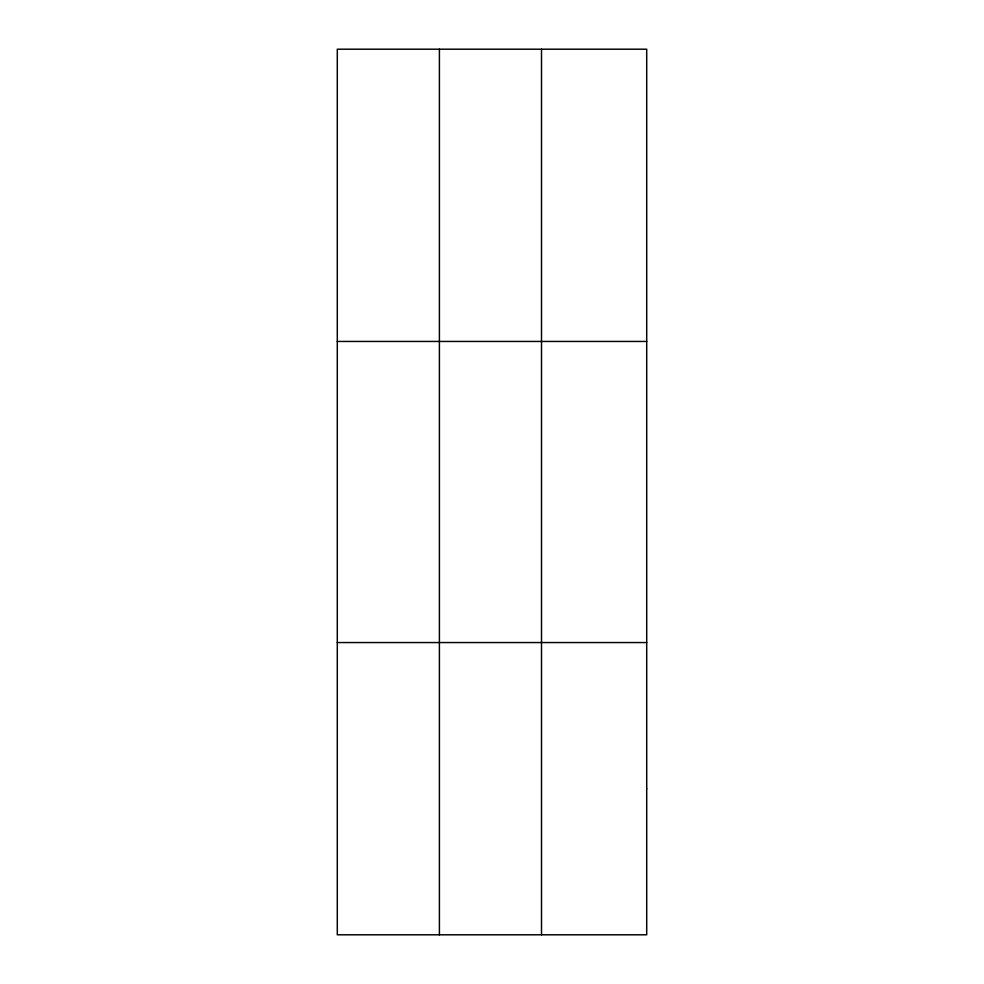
<?xml version="1.0" encoding="UTF-8"?>
<svg xmlns="http://www.w3.org/2000/svg" width="984" height="984" viewBox="0 0 984 984"><rect width="100%" height="100%" fill="white"/><g stroke="black" fill="none" stroke-linecap="round" stroke-linejoin="round"><path stroke-width="1.48" d="M439.405 934.8L439.405 49.2M541.507 934.8L541.507 49.2M337.291 341.448L646.709 341.448M337.291 642.552L646.709 642.552M646.709 788.676L646.709 934.8L337.291 934.8L337.291 49.2L646.709 49.2L646.709 788.676"/></g></svg>
